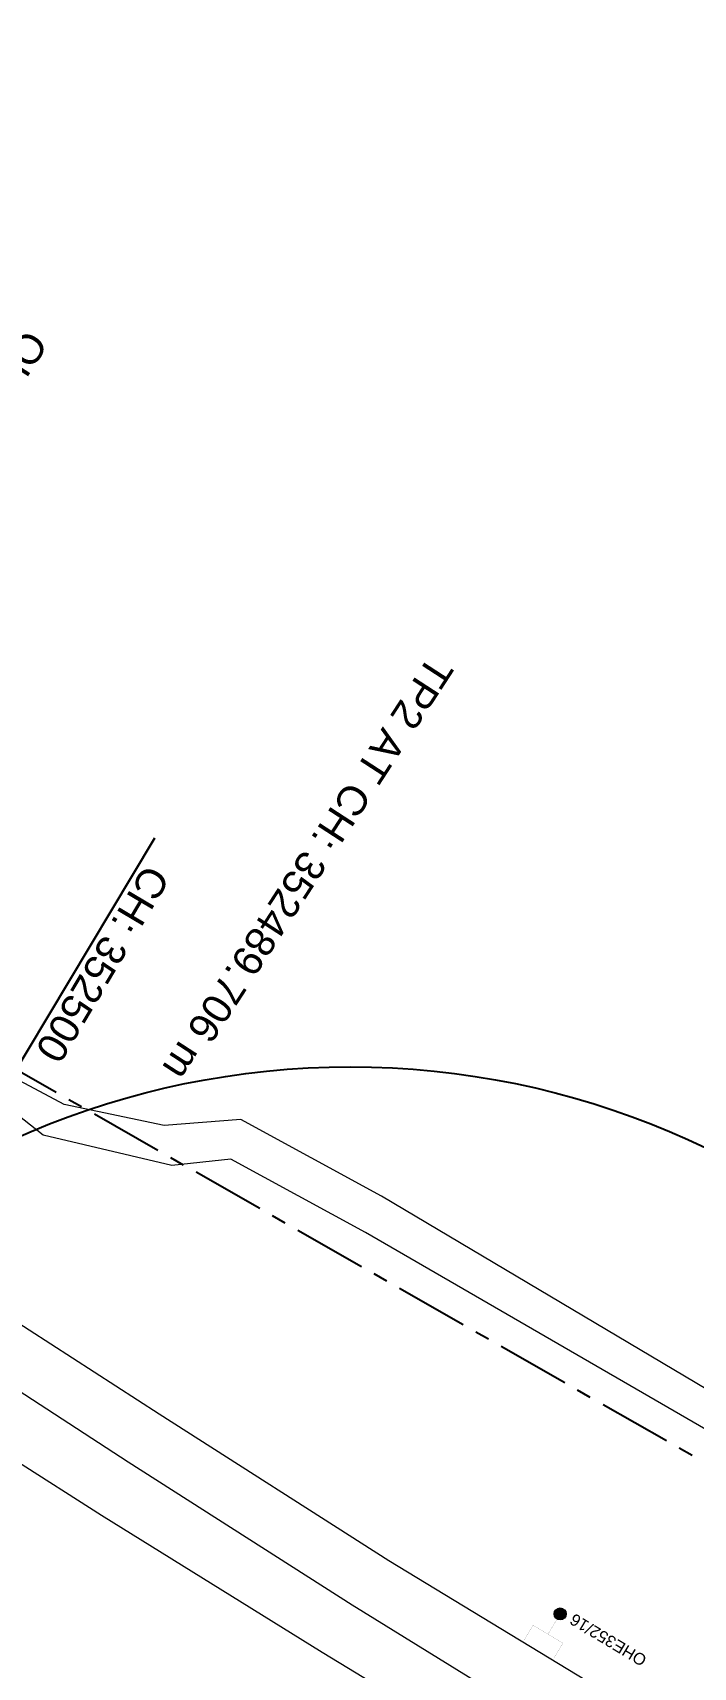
# Model space of a CAD drawing. Header units: metres. Extents: x 593168 to 611286, y 3401475 to 3412398.
# Drawn here: x 600554 to 600610.4, y 3407913.5 to 3408053.1 of the extents above; entities that cross this region are included whole.
import ezdxf

# ---------------------------------------------------------------- set-up
doc = ezdxf.new("R2010")
doc.units = ezdxf.units.M
doc.header["$MEASUREMENT"] = 0
doc.linetypes.add('CENTER', pattern=[2, 1.25, -0.25, 0.25, -0.25])
doc.linetypes.add('PHANTOM2', pattern=[1.25, 0.625, -0.125, 0.125, -0.125, 0.125, -0.125])
for name, color, linetype, lineweight in [("DORAHA STN. SRJ's", 251, 'Continuous', 0), ("EXG. TP CH's", 7, 'Continuous', 0), ('Existing IR Chainage', 7, 'Continuous', 0), ('Existing IR Track', 143, 'Continuous', 0), ('OHE MAST', 8, 'Continuous', 0), ('OHE MAST TEXT', 8, 'Continuous', 0), ('Subroad Edge', 34, 'Continuous', 0)]:
    doc.layers.add(name, color=color, linetype=linetype, lineweight=lineweight)
doc.layers.add('Existing Railway Boundary', color=7, linetype='CENTER')
doc.layers.add('MATCH LINE', color=7, linetype='Continuous')
doc.styles.get("Standard").update_dxf_attribs({"font": 'arial_0.ttf'})
doc.styles.add('Style-Arial', font='arial_0.ttf')

# ---------------------------------------------------------------- blocks, each defined once
blk = doc.blocks.new('OHE MAST')
h = blk.add_hatch(color=256)
h.dxf.hatch_style = 1
edge = h.paths.add_edge_path()
edge.add_arc((0, 0), 0.514, 0, 360)
at = {"const_width": 0.01}
for points in [[(1.5, 3.5), (1.5, 2), (-1.5, 2), (-1.5, 3.5)], [(0, 2), (0, 0)]]:
    blk.add_lwpolyline(points, dxfattribs=at)
blk.add_circle((0, 0), 0.514)

msp = doc.modelspace()

# ---------------------------------------------------------------- linework, layer by layer
at = {"color": 3}
msp.add_circle((600581.1133, 3407894.7857), 70, dxfattribs=at)
at = {"layer": 'Existing IR Track', "flags": 128}
for points in [[(600771.9852, 3407809.7788), (600738.7427, 3407829.7062), (600705.6264, 3407849.4257), (600671.4491, 3407870.0453), (600638.552, 3407889.8818), (600606.873, 3407908.9974), (600584.4159, 3407922.6305), (600564.8022, 3407935.1631), (600537.0206, 3407953.0677), (600500.1394, 3407977.0439), (600479.8842, 3407989.8178), (600449.876, 3408008.1096), (600405.9148, 3408034.4547), (600386.1871, 3408046.2245), (600384.4007, 3408047.2822), (600381.721, 3408048.9093), (600369.5231, 3408056.2142), (600336.6831, 3408075.8974)], [(600603.9837, 3407904.817), (600581.2873, 3407918.8515), (600562.1568, 3407931.0482), (600547.6782, 3407940.4595), (600534.1571, 3407949.2484), (600515.4367, 3407961.4035), (600497.2823, 3407973.191), (600477.4503, 3407985.7347), (600465.4739, 3407993.1196), (600462.4868, 3407994.9412), (600460.3943, 3407996.2003), (600447.6138, 3408003.9579), (600431.5421, 3408013.6074), (600423.195, 3408018.6108), (600416.3602, 3408022.722), (600403.4873, 3408030.4193), (600396.7889, 3408034.4358), (600395.0423, 3408035.5148), (600392.6481, 3408036.9143), (600380.7522, 3408044.0006), (600366.9022, 3408052.3263), (600356.9694, 3408058.2514), (600334.0791, 3408071.906)], [(600601.6492, 3407900.871), (600578.7283, 3407914.8208), (600559.8756, 3407926.5043), (600544.897, 3407936.0721), (600531.0434, 3407944.9233), (600512.5906, 3407956.9027), (600506.7155, 3407960.717), (600494.2102, 3407968.871), (600478.9901, 3407978.6329), (600476.3611, 3407980.2497), (600473.3664, 3407982.1582), (600459.7548, 3407990.6057), (600445.2525, 3407999.6059), (600418.6536, 3408015.662), (600401.0613, 3408026.2556), (600389.4253, 3408033.2278), (600385.2919, 3408035.7044), (600382.561, 3408037.325), (600378.1699, 3408039.9645), (600354.4384, 3408054.2445), (600347.799, 3408058.2396)]]:
    msp.add_lwpolyline(points, dxfattribs=at)
at = {"layer": 'Existing Railway Boundary', "ltscale": 5}
msp.add_lwpolyline([(602723.556, 3406647.6315), (602240.837, 3406937.0674), (602116.2948, 3407010.7668), (601764.5806, 3407219.7883), (601759.3642, 3407222.2685), (601653.1238, 3407292.2946), (601441.2096, 3407415.0505), (601397.917, 3407440.7299), (601301.0475, 3407498.7265), (601241.8375, 3407534.2132), (601188.4611, 3407565.6026), (601139.5754, 3407594.3481), (601094.5264, 3407622.448), (600939.9459, 3407716.091), (600853.7892, 3407766.6119), (600798.1443, 3407818.9628), (600756.3389, 3407844.4101), (600651.5465, 3407908.0731), (600401.2293, 3408050.9686)], dxfattribs=at)
at = {"layer": 'MATCH LINE', "linetype": 'PHANTOM2', "ltscale": 15, "const_width": 0.2}
msp.add_lwpolyline([(600564.4287, 3407984.3298), (600503.681, 3407882.7878)], dxfattribs=at)
at = {"layer": 'Subroad Edge'}
for points in [[(600798.9934, 3407825.1183, 258.1305), (600724.4816, 3407868.5348, 258.0595), (600695.4321, 3407887.3, 258.0425), (600666.9406, 3407903.7812, 257.9925), (600640.3407, 3407920.1649, 257.8785), (600583.7849, 3407953.7552, 257.8156), (600571.7811, 3407960.2856, 258.0345), (600565.2274, 3407959.7897, 258.0885), (600556.7037, 3407961.5816, 257.9995), (600549.459, 3407965.4205, 258.0335), (600534.1874, 3407974.8464, 257.9865), (600512.1744, 3407988.3924, 257.3217), (600485.5193, 3408005.3692, 258.0315), (600460.2286, 3408020.875, 258.0945), (600435.457, 3408036.3322, 258.1095), (600397.2895, 3408059.5736, 258.5313), (600388.4166, 3408064.3593, 258.8682), (600380.2747, 3408069.9629, 258.7023), (600367.8768, 3408077.3617, 258.5363), (600362.4435, 3408081.1515, 258.5473), (600370.165, 3408109.6531, 258.3404), (600372.0775, 3408130.8266, 258.3291)], [(600797.1852, 3407822.6877, 258.1145), (600757.1634, 3407845.8671, 258.1125), (600723.0046, 3407865.9471, 258.1355), (600693.5352, 3407884.4499, 258.0555), (600665.178, 3407901.085, 257.9255), (600638.9039, 3407917.9623, 257.8795), (600582.4041, 3407950.6437, 257.8935), (600570.9084, 3407956.9251, 257.9255), (600565.8913, 3407956.3686, 258.0435), (600554.8918, 3407958.9694, 258.0055), (600548.5231, 3407963.9741, 257.9325), (600509.9579, 3407986.1072, 257.9885), (600483.6486, 3408002.7576, 258.0325), (600458.7377, 3408018.3054, 258.0435), (600434.2142, 3408033.4671, 258.0275), (600395.9568, 3408057.0557, 258.5233), (600391.4616, 3408057.9973, 258.7543), (600387.7212, 3408057.7802, 259.0212), (600384.5409, 3408057.1799, 259.1752), (600382.9836, 3408055.1208, 259.3151)]]:
    msp.add_polyline3d(points, dxfattribs=at)

# ---------------------------------------------------------------- block references
at = {"layer": 'OHE MAST', "rotation": 149.0208306544456}
msp.add_blockref('OHE MAST', (600599.0324, 3407918.0969), dxfattribs=at)

# ---------------------------------------------------------------- texts
at = {"layer": "DORAHA STN. SRJ's", "lineweight": 13, "insert": (600550.9563, 3408029.4025), "char_height": 2.5, "width": 39.868408, "attachment_point": 4, "rotation": 237.004561, "line_spacing_factor": 0.648, "style": 'Style-Arial'}
msp.add_mtext('OUTER MOST POINT AT CH: 772.494m \\PF/CSB (1 in 12)\\PAT IR CH: 352537.506m', dxfattribs=at)
at = {"layer": "EXG. TP CH's", "color": 7, "lineweight": 0, "insert": (600566.0146, 3407964.0544), "char_height": 2.5, "attachment_point": 6, "rotation": 237, "line_spacing_factor": 0.60024, "style": 'Style-Arial'}
msp.add_mtext('TP2 AT CH: 352489.706 m', dxfattribs=at)
at = {"layer": 'Existing IR Chainage', "color": 7, "lineweight": 0, "insert": (600555.2128, 3407965.5576), "char_height": 2.5, "attachment_point": 6, "rotation": 239.318651, "line_spacing_factor": 0.60036, "style": 'Style-Arial'}
msp.add_mtext('CH: 352500', dxfattribs=at)
at = {"layer": 'OHE MAST TEXT'}
msp.add_text('OHE352/16', height=1, rotation=149, dxfattribs=at).set_placement((600606.5237, 3407914.4249, 262.916))

doc.saveas('drawing.dxf')
